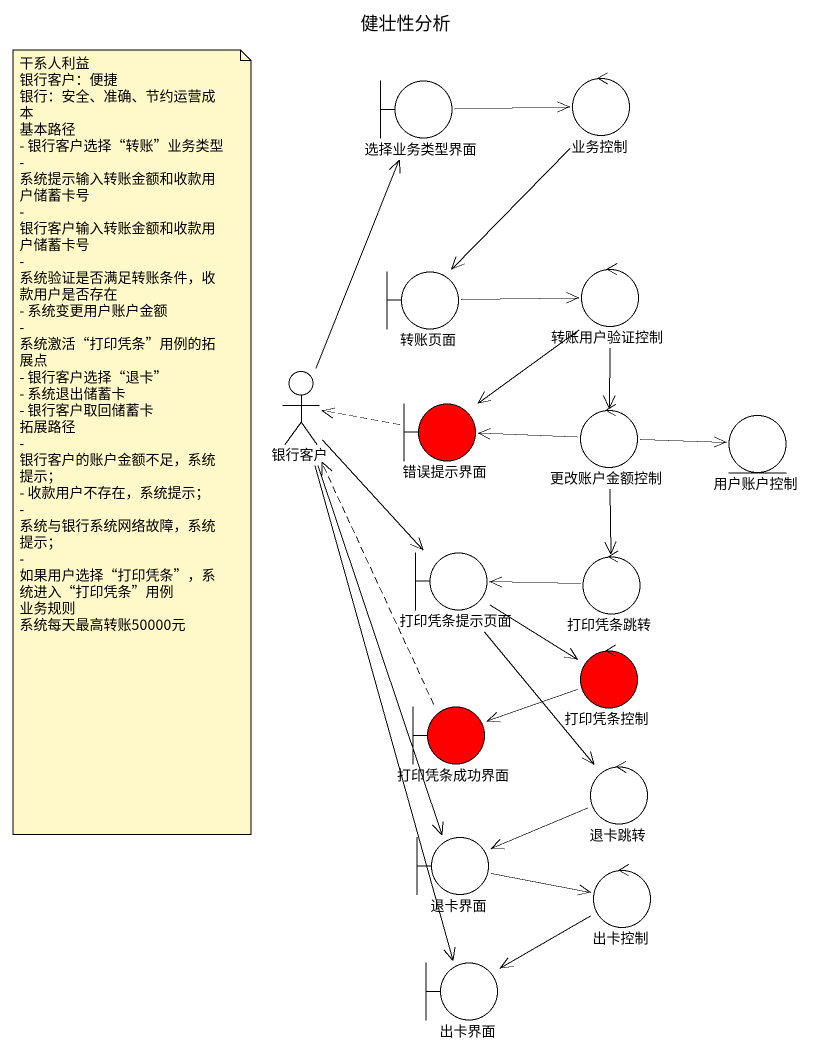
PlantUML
@startuml
title 健壮性分析
boundary 选择业务类型界面
control 业务控制
boundary 转账页面
control 转账用户验证控制
actor 银行客户
boundary 错误提示界面 #FF0000
control 更改账户金额控制
entity 用户账户控制
boundary 打印凭条提示页面
control 打印凭条跳转
control 打印凭条控制 #FF0000
boundary 打印凭条成功界面 #FF0000
control 退卡跳转
boundary 退卡界面
control 出卡控制
boundary 出卡界面
选择业务类型界面 -right-> 业务控制
业务控制 --> 转账页面
转账页面 -right-> 转账用户验证控制
转账用户验证控制 --> 错误提示界面
转账用户验证控制 --> 更改账户金额控制
银行客户 -up-> 选择业务类型界面
银行客户 --> 打印凭条提示页面
银行客户 --> 退卡界面
银行客户 --> 出卡界面
错误提示界面 .left.> 银行客户
更改账户金额控制 -left-> 错误提示界面
更改账户金额控制 -right-> 用户账户控制
更改账户金额控制 --> 打印凭条跳转
打印凭条提示页面 --> 打印凭条控制
打印凭条提示页面 --> 退卡跳转
打印凭条跳转 -left-> 打印凭条提示页面
打印凭条控制 -left-> 打印凭条成功界面
打印凭条成功界面 .up.> 银行客户
退卡跳转 -left-> 退卡界面
退卡界面 -right-> 出卡控制
出卡控制 --> 出卡界面
note as N1
  干系人利益
  银行客户：便捷
  银行：安全、准确、节约运营成本
  基本路径
  - 银行客户选择“转账”业务类型
  - 系统提示输入转账金额和收款用户储蓄卡号
  - 银行客户输入转账金额和收款用户储蓄卡号
  - 系统验证是否满足转账条件，收款用户是否存在
  - 系统变更用户账户金额
  - 系统激活“打印凭条”用例的拓展点
  - 银行客户选择“退卡”
  - 系统退出储蓄卡
  - 银行客户取回储蓄卡
  拓展路径
  - 银行客户的账户金额不足，系统提示；
  - 收款用户不存在，系统提示；
  - 系统与银行系统网络故障，系统提示；
  - 如果用户选择“打印凭条”，系统进入“打印凭条”用例
  业务规则
  系统每天最高转账50000元
end note
@enduml
